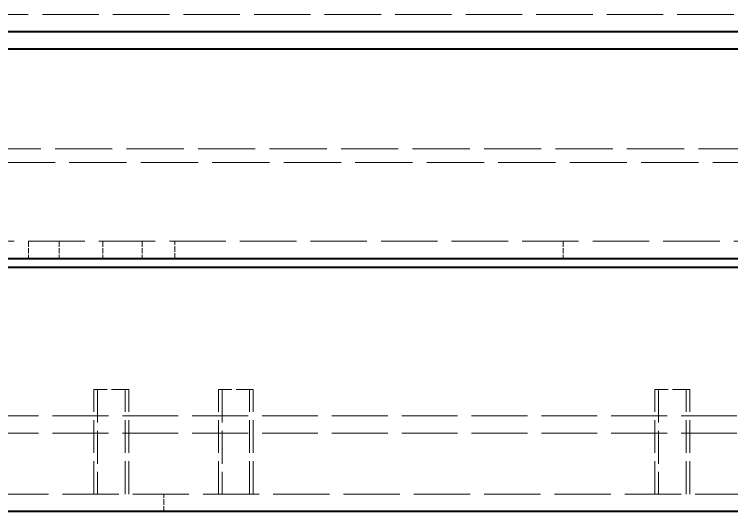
# Model space of a CAD drawing. Header units: millimetres. Extents: x 0 to 2523, y 0 to 1782.
# Drawn here: x 887.2 to 969.4, y 1402.6 to 1459.6 of the extents above; entities that cross this region are included whole.
import ezdxf

# ---------------------------------------------------------------- set-up
doc = ezdxf.new("R2010")
doc.units = ezdxf.units.MM
doc.header["$LTSCALE"] = 3
doc.linetypes.add('DASHED', pattern=[0.2067, 0.1654, -0.0413])
doc.layers.add('가려진 것(ISO)', color=2, linetype='DASHED', lineweight=18)
doc.layers.add('가시적인 것(ISO)', color=3, linetype='Continuous', lineweight=40)

msp = doc.modelspace()

# ---------------------------------------------------------------- linework, layer by layer
at = {"layer": '가려진 것(ISO)', "ltscale": 13.032789}
for p, q in [((1163.5837, 1459.638), (767.5837, 1459.638)), ((767.5837, 1433.638), (1163.5837, 1433.638))]:
    msp.add_line(p, q, dxfattribs=at)
at = {"layer": '가려진 것(ISO)', "ltscale": 13.208315}
for p, q in [((793.5837, 1444.238), (1137.5837, 1444.238)), ((1137.5837, 1442.638), (793.5837, 1442.638))]:
    msp.add_line(p, q, dxfattribs=at)
at = {"layer": '가려진 것(ISO)', "ltscale": 1.269698}
for p, q in [((888.8337, 1433.638), (888.8337, 1431.638)), ((892.3337, 1433.638), (892.3337, 1431.638)), ((897.3337, 1433.638), (897.3337, 1431.638)), ((901.8337, 1433.638), (901.8337, 1431.638)), ((905.5837, 1431.638), (905.5837, 1433.638)), ((950.0837, 1433.638), (950.0837, 1431.638)), ((904.3337, 1402.638), (904.3337, 1404.638))]:
    msp.add_line(p, q, dxfattribs=at)
at = {"layer": '가려진 것(ISO)', "ltscale": 3.989087}
for p, q in [((900.3337, 1416.638), (896.3337, 1416.638)), ((914.5837, 1416.638), (910.5837, 1416.638)), ((964.5837, 1416.638), (960.5837, 1416.638))]:
    msp.add_line(p, q, dxfattribs=at)
at = {"layer": '가려진 것(ISO)', "ltscale": 7.618686}
for p, q in [((896.3337, 1404.638), (896.3337, 1416.638)), ((896.7517, 1416.638), (896.7517, 1404.638)), ((899.9157, 1404.638), (899.9157, 1416.638)), ((900.3337, 1404.638), (900.3337, 1416.638)), ((910.5837, 1404.638), (910.5837, 1416.638)), ((911.0017, 1416.638), (911.0017, 1404.638)), ((914.1657, 1404.638), (914.1657, 1416.638)), ((914.5837, 1404.638), (914.5837, 1416.638)), ((960.5837, 1404.638), (960.5837, 1416.638)), ((961.0017, 1416.638), (961.0017, 1404.638)), ((964.1657, 1404.638), (964.1657, 1416.638)), ((964.5837, 1404.638), (964.5837, 1416.638))]:
    msp.add_line(p, q, dxfattribs=at)
at = {"layer": '가려진 것(ISO)', "ltscale": 12.901145}
for p, q in [((835.5837, 1413.638), (1091.5837, 1413.638)), ((835.5837, 1411.638), (1091.5837, 1411.638))]:
    msp.add_line(p, q, dxfattribs=at)
at = {"layer": '가려진 것(ISO)', "ltscale": 12.986021}
msp.add_line((1116.5837, 1404.638), (810.5837, 1404.638), dxfattribs=at)
at = {"layer": '가시적인 것(ISO)'}
for p, q in [((1165.5837, 1457.638), (765.5837, 1457.638)), ((1165.5837, 1455.638), (765.5837, 1455.638)), ((765.5837, 1431.638), (1165.5837, 1431.638)), ((1118.5837, 1430.638), (839.5837, 1430.638)), ((1118.5837, 1402.638), (808.5837, 1402.638))]:
    msp.add_line(p, q, dxfattribs=at)

doc.saveas('drawing.dxf')
